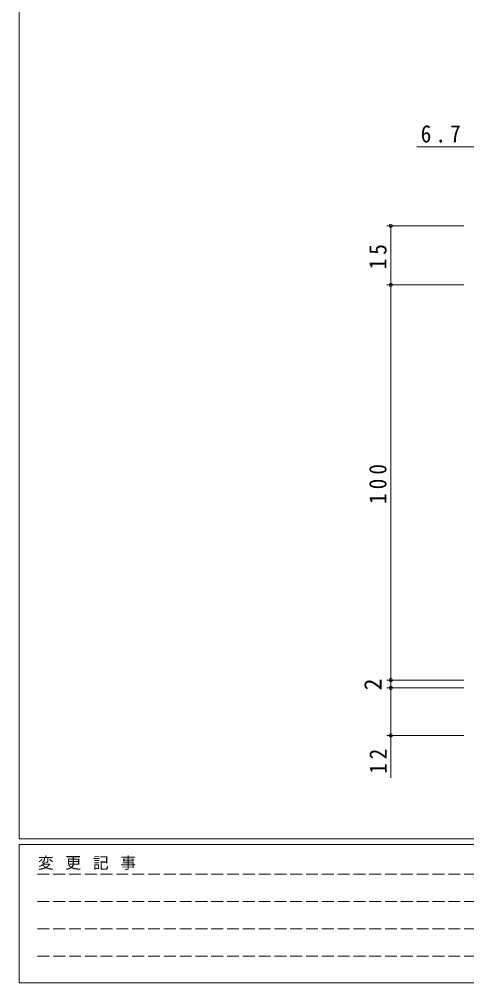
# Model space of a CAD drawing. Units: millimetres on the paper. Extents: x -420 to 373, y -297 to 267.
# Drawn here: x -417.7 to -304.4, y -297 to -53.1 of the extents above; entities that cross this region are included whole.
import ezdxf
from ezdxf.enums import TextEntityAlignment as Align

# ---------------------------------------------------------------- set-up
doc = ezdxf.new("R2010")
doc.units = ezdxf.units.MM
doc.linetypes.add('DASHED3', pattern=[4, 3, -1])
doc.layers.add('0-1_YKK_ZWAK', color=7, linetype='Continuous', lineweight=9)
doc.layers.add('0-7_YKK_D', color=6, linetype='Continuous', lineweight=9)
doc.styles.add('ＭＳ ゴシック', font='')
doc.styles.get('ＭＳ ゴシック').set_extended_font_data('MS Gothic')

msp = doc.modelspace()

# ---------------------------------------------------------------- linework, layer by layer
at = {"layer": '0-1_YKK_ZWAK'}
for p, q in [((-417.7, -260.6), (-417.7, 264.4)), ((352.3, -260.6), (-417.7, -260.6)), ((-417.7, -297), (-417.7, -262)), ((314.5, -262), (-417.7, -262)), ((-417.7, -297), (314.5, -297))]:
    msp.add_line(p, q, dxfattribs=at)
at = {"layer": '0-1_YKK_ZWAK', "linetype": 'DASHED3'}
for p, q in [((-413.101, -269.512), (-164.909, -269.512)), ((-413.101, -276.441), (-164.909, -276.441)), ((-413.101, -283.37), (-164.909, -283.37)), ((-413.101, -290.298), (-164.909, -290.298))]:
    msp.add_line(p, q, dxfattribs=at)
at = {"layer": '0-7_YKK_D'}
for p, q in [((-302.204, -85.398), (-317.104, -85.398)), ((-305.204, -105.398), (-324.692, -105.398)), ((-323.692, -120.398), (-323.692, -105.398)), ((-305.204, -120.398), (-324.692, -120.398)), ((-305.204, -120.398), (-324.692, -120.398)), ((-323.692, -120.398), (-323.692, -220.398)), ((-305.204, -220.398), (-324.692, -220.398)), ((-305.204, -220.398), (-324.692, -220.398)), ((-323.692, -220.398), (-323.692, -222.398)), ((-305.204, -222.398), (-324.692, -222.398)), ((-305.204, -222.398), (-324.692, -222.398)), ((-323.692, -222.398), (-323.692, -234.398)), ((-305.204, -234.398), (-324.692, -234.398)), ((-323.692, -234.398), (-323.692, -245.138))]:
    msp.add_line(p, q, dxfattribs=at)
for centre in [(-323.692, -105.398), (-323.692, -120.398), (-323.692, -120.398), (-323.692, -220.398), (-323.692, -220.398), (-323.692, -222.398), (-323.692, -222.398), (-323.692, -234.398)]:
    msp.add_circle(centre, 0.425, dxfattribs=at)

# ---------------------------------------------------------------- texts
at = {"layer": '0-1_YKK_ZWAK', "insert": (-412.986, -268.447), "char_height": 2.933, "attachment_point": 7, "style": 'ＭＳ ゴシック'}
msp.add_mtext('\\T1.16;変\\~更\\~記\\~事', dxfattribs=at)
at = {"layer": '0-7_YKK_D', "color": 3, "style": 'ＭＳ ゴシック'}
msp.add_text('2', height=4.399, rotation=90, dxfattribs=at).set_placement((-324.692, -222.998), align=Align.BOTTOM_LEFT)
at = {"layer": '0-7_YKK_D', "color": 3, "insert": (-316.104, -84.398), "char_height": 4.399, "attachment_point": 7, "style": 'ＭＳ ゴシック'}
msp.add_mtext('\\T1.38;\\W0.9;6.7', dxfattribs=at)
at = {"layer": '0-7_YKK_D', "color": 3, "char_height": 4.399, "attachment_point": 7, "rotation": 90, "style": 'ＭＳ ゴシック'}
for s, insert in [('\\T1.36;\\W0.9;15', (-324.692, -116.418)), ('\\T1.38;\\W0.9;100', (-324.692, -175.838)), ('\\T1.36;\\W0.9;12', (-324.692, -244.138))]:
    msp.add_mtext(s, dxfattribs=dict(at, insert=insert))

doc.saveas('drawing.dxf')
